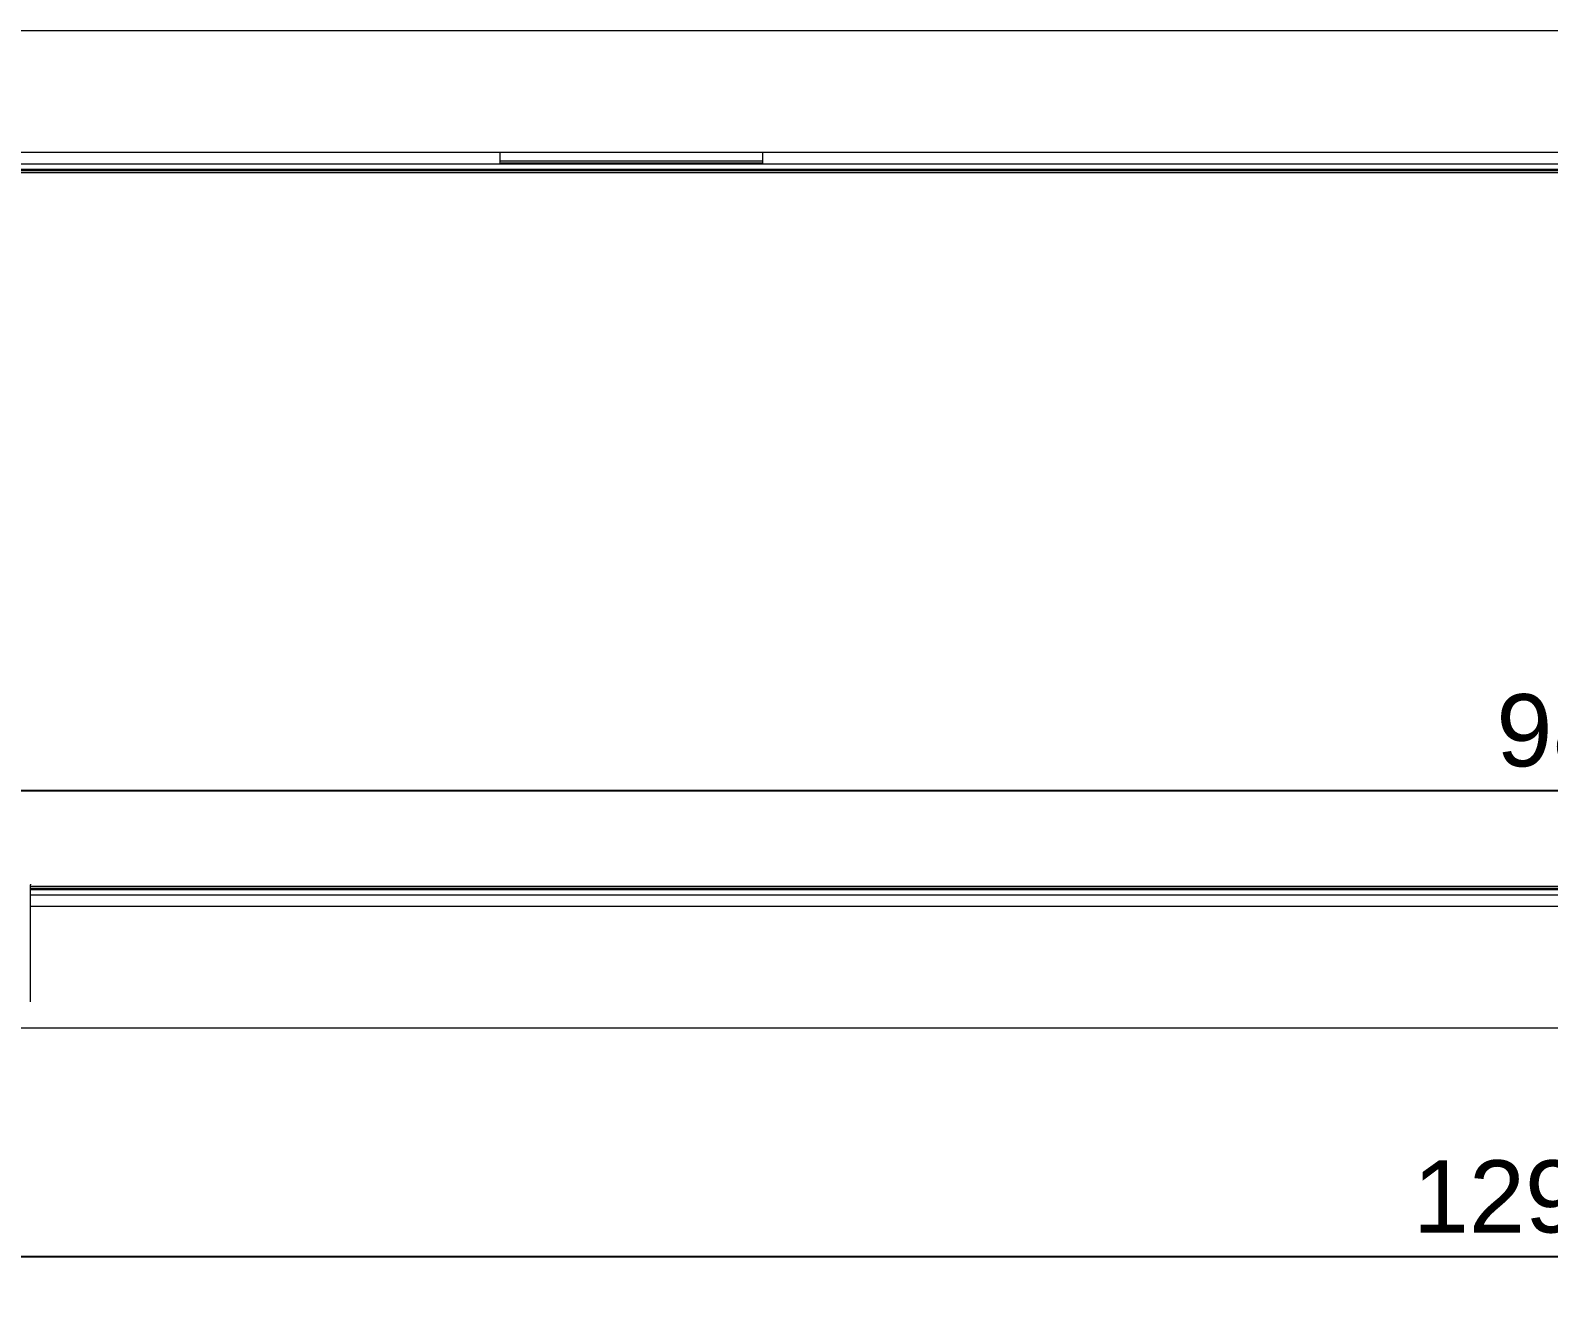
# Model space of a CAD drawing. Header units: inches. Extents: x -8 to 201, y -1 to 136.
# Drawn here: x 24.47 to 58.65, y 46.39 to 75.06 of the extents above; entities that cross this region are included whole.
import ezdxf

# ---------------------------------------------------------------- set-up
doc = ezdxf.new("R2010")
doc.units = ezdxf.units.IN
doc.layers.add('ZANO_R', color=7, linetype='Continuous', lineweight=0)
doc.layers.add('ZANO_W', color=1, linetype='Continuous', lineweight=0)
doc.styles.get("Standard").update_dxf_attribs({"font": 'arial.ttf'})
doc.dimstyles.new('amerykanie', dxfattribs={"dimtxt": 50, "dimasz": 50, "dimexe": 0.5, "dimexo": 0.5, "dimgap": 1, "dimtad": 1, "dimdec": 0, "dimzin": 0, "dimlunit": 5, "dimtxsty": 'Standard', "dimcen": 0.09, "dimclrd": 1, "dimclre": 1, "dimclrt": 1, "dimazin": 0, "dimtfac": 1, "dimtdec": 0, "dimtmove": 0, "dimatfit": 3, "dimfxl": 1, "dimtzin": 0, "dimarcsym": 1})

# ---------------------------------------------------------------- blocks, each defined once
blk = doc.blocks.new('*D485')
at = {"layer": 'ZANO_W', "color": 1, "lineweight": -2}
for p, q in [((11.451, 56.104), (11.451, 58.462)), ((109.802, 56.104), (109.802, 58.462)), ((12.451, 57.962), (108.802, 57.962))]:
    blk.add_line(p, q, dxfattribs=at)
at = {"layer": 'ZANO_W', "color": 1}
for points in [[(12.451, 58.129), (12.451, 57.795), (11.451, 57.962)], [(108.802, 57.795), (108.802, 58.129), (109.802, 57.962)]]:
    blk.add_solid(points, dxfattribs=at)
at = {"layer": 'ZANO_W', "color": 1, "insert": (60.626, 59.303), "char_height": 1.625, "attachment_point": 5}
blk.add_mtext('98 3/8', dxfattribs=at)
blk = doc.blocks.new('*D486')
at = {"layer": 'ZANO_W', "color": 1, "lineweight": -2}
for p, q in [((-4.32, 56.506), (-4.32, 46.973)), ((125.601, 56.506), (125.601, 46.973)), ((-3.32, 47.473), (124.601, 47.473))]:
    blk.add_line(p, q, dxfattribs=at)
at = {"layer": 'ZANO_W', "color": 1}
for points in [[(-3.32, 47.64), (-3.32, 47.306), (-4.32, 47.473)], [(124.601, 47.306), (124.601, 47.64), (125.601, 47.473)]]:
    blk.add_solid(points, dxfattribs=at)
at = {"layer": 'ZANO_W', "color": 1, "insert": (60.64, 48.813), "char_height": 1.625, "attachment_point": 5}
blk.add_mtext('129 15/16', dxfattribs=at)

msp = doc.modelspace()

# ---------------------------------------------------------------- linework, layer by layer
at = {"layer": 'ZANO_R'}
for p, q in [((11.61845, 75.06334), (109.68135, 75.06334)), ((11.61845, 72.32019), (109.68135, 72.32019)), ((35.0486, 72.06175), (35.0486, 72.32019)), ((40.95437, 72.12333), (35.0486, 72.12333)), ((40.95437, 72.32019), (40.95437, 72.06175)), ((11.45088, 72.06175), (109.80174, 72.06175)), ((11.569, 71.94363), (109.80174, 71.94363)), ((109.44739, 71.90426), (11.72648, 71.90426)), ((11.74279, 71.86489), (109.43108, 71.86489)), ((35.06828, 72.08396), (40.93469, 72.08396)), ((35.06828, 72.06175), (35.06828, 72.08396)), ((40.93469, 72.08396), (40.93469, 72.06175)), ((24.46943, 55.84746), (24.46952, 55.83703)), ((24.46952, 53.20433), (24.46952, 55.83703)), ((109.43108, 55.80118), (24.46952, 55.80118)), ((24.46952, 55.7618), (109.44739, 55.7618)), ((109.68362, 55.72243), (24.46952, 55.72243)), ((109.80174, 55.60432), (24.46952, 55.60432)), ((109.67578, 55.35093), (24.46952, 55.35093)), ((109.67578, 52.60778), (11.61288, 52.60778))]:
    msp.add_line(p, q, dxfattribs=at)

# ---------------------------------------------------------------- dimensions: what is measured, and where the dimension line sits
at = {"layer": 'ZANO_W'}
for base, p1, p2, picture, middle in [((109.80174, 57.96196), (11.45088, 55.60432), (109.80174, 55.60432), '*D485', (60.62631, 59.30273)), ((125.60097, 47.47285), (-4.32033, 57.00573), (125.60097, 57.00638), '*D486', (60.64032, 48.81307))]:
    dim = msp.add_linear_dim(base=base, p1=p1, p2=p2, dimstyle='amerykanie', override={"dimtxt": 1.625, "dimasz": 1, "dimgap": 0.5, "dimdec": 4, "dimaunit": 1, "dimadec": 1, "dimtdec": 4, "dimtmove": 1, "dimfrac": 2}, dxfattribs=at)
    dim.commit()
    dim.dimension.update_dxf_attribs({"geometry": picture, "text_midpoint": middle})

doc.saveas('drawing.dxf')
